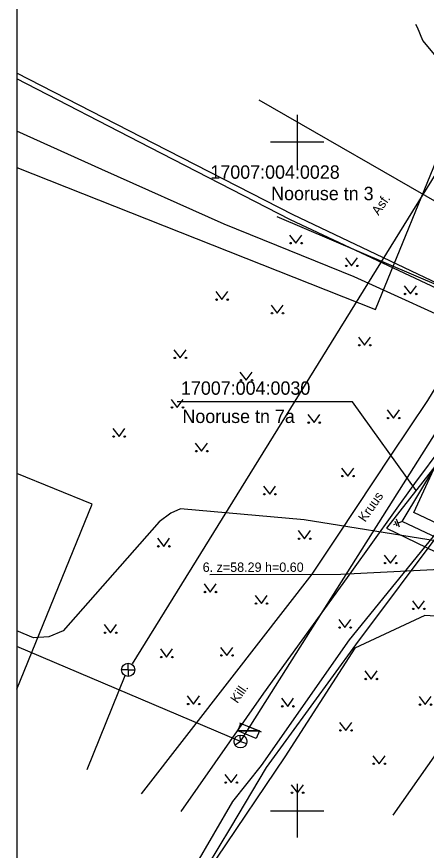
# Model space of a CAD drawing. Extents: x 641779 to 641868, y 6455648 to 6455791.
# Drawn here: x 641779 to 641809.7, y 6455697 to 6455759.3 of the extents above; entities that cross this region are included whole.
import ezdxf

# ---------------------------------------------------------------- set-up
doc = ezdxf.new("R2010")
doc.units = 0
for name, color, linetype in [('ABIJOONIS', 7, 'Continuous'), ('HALJASTUS', 7, 'Continuous'), ('kanalisatsioonik', 7, 'Continuous'), ('KPKAABEL', 7, 'Continuous'), ('MPKAABEL', 7, 'Continuous'), ('PIIR EE', 7, 'Continuous'), ('PIIRTXT500 EE', 7, 'Continuous'), ('SITRASS', 7, 'Continuous'), ('SKTRASS', 7, 'Continuous'), ('TEE', 7, 'Continuous'), ('tekstid_abijoone', 7, 'Continuous'), ('trafo', 7, 'Continuous'), ('TTRASS', 7, 'Continuous'), ('VORK', 7, 'Continuous'), ('VORMISTUS', 7, 'Continuous')]:
    doc.layers.add(name, color=color, linetype=linetype)

# ---------------------------------------------------------------- blocks, each defined once
blk = doc.blocks.new('MURU')
for p, q in [((-93, 121), (0, 0)), ((0, 0), (89, 121))]:
    blk.add_line(p, q)
for centre in [(-80, 0), (86, 0)]:
    blk.add_circle(centre, 11)

msp = doc.modelspace()

# ---------------------------------------------------------------- linework, layer by layer
for points in [[(641795.766, 6455705.173), (641795.742, 6455705.649)], [(641795.766, 6455705.173), (641795.377, 6455704.897)], [(641795.766, 6455705.173), (641796.219, 6455705.022)]]:
    msp.add_lwpolyline(points)
msp.add_circle((641795.766, 6455705.173), 0.477)
at = {"layer": 'HALJASTUS'}
msp.add_lwpolyline([(641807.178, 6455699.677), (641815.602, 6455711.662), (641824.271, 6455711.313), (641831.103, 6455726.562), (641834.052, 6455732.635), (641837.785, 6455738.97), (641839.756, 6455741.716), (641841.235, 6455743.405), (641844.545, 6455746.292), (641845.954, 6455747.84), (641847.081, 6455749.248), (641847.573, 6455749.882), (641848.003, 6455752.147)], dxfattribs=at)
at = {"layer": 'kanalisatsioonik'}
for q in [(641787.37, 6455711.03), (641787.37, 6455711.03), (641786.87, 6455710.53), (641786.87, 6455710.53), (641787.87, 6455710.53), (641787.37, 6455710.03), (641787.87, 6455710.53), (641787.37, 6455710.03)]:
    msp.add_line((641787.37, 6455710.53), q, dxfattribs=at)
msp.add_circle((641787.37, 6455710.53), 0.5, dxfattribs=at)
msp.add_circle((641787.37, 6455710.53), 0.5, dxfattribs=at)
at = {"layer": 'KPKAABEL'}
for points in [[(641822.32, 6455728.274), (641820.557, 6455734.136), (641818.87, 6455735.42), (641799.69, 6455744.53), (641789.29, 6455749.87), (641779.037, 6455755.113)], [(641822.01, 6455728.229), (641818.7, 6455735.15), (641809.65, 6455739.4), (641799.51, 6455744.17), (641789, 6455749.57), (641779.037, 6455754.71)], [(641817.835, 6455714.861), (641816.966, 6455714.113), (641809.54, 6455714.58), (641804.3, 6455712.16), (641799.09, 6455704.03), (641793.96, 6455696.46), (641793.112, 6455694.28)]]:
    msp.add_lwpolyline(points, dxfattribs=at)
at = {"layer": 'MPKAABEL'}
for points in [[(641814.87, 6455729.57), (641813.88, 6455741.43), (641813.33, 6455749.62), (641812.65, 6455752.42), (641811.4, 6455755.15), (641809.4, 6455757.56), (641809, 6455758.54), (641808.858, 6455758.771)], [(641814.28, 6455729.68), (641815.52, 6455732.85), (641815.41, 6455733.4), (641814.4, 6455734.97), (641813.35, 6455735.76), (641804.25, 6455739.91), (641794.55, 6455743.84), (641785.39, 6455747.93), (641779.037, 6455750.775)], [(641822.634, 6455724.235), (641823.239, 6455725.931), (641827.655, 6455723.772), (641823.212, 6455714.361), (641807.857, 6455721.611), (641813.347, 6455730.77), (641822.5, 6455726.328), (641822.272, 6455724.418)], [(641823.554, 6455720.49), (641824.337, 6455719.115), (641822.705, 6455715.699), (641808.721, 6455722.282), (641811.25, 6455727.797), (641811.824, 6455728.933), (641812.852, 6455728.433)], [(641811.17, 6455721.07), (641810.79, 6455720.29), (641810.47, 6455720.15), (641800.53, 6455721.75), (641791.28, 6455722.56), (641790.55, 6455722.23), (641789.68, 6455721.58), (641782.52, 6455713.45), (641781.44, 6455713), (641780.3, 6455712.93), (641779.037, 6455713.442)], [(641810.81, 6455721.28), (641803.89, 6455712.78), (641797.3, 6455703.39), (641795.18, 6455700.69), (641792.32, 6455695.81), (641791.556, 6455694.28)], [(641810.97, 6455721.22), (641804.37, 6455712.41), (641797.69, 6455703.24), (641795.02, 6455698.75), (641792.41, 6455694.41), (641792.344, 6455694.28)], [(641807.279, 6455721.334), (641807.242, 6455721.427)], [(641807.467, 6455721.263), (641807.334, 6455721.606)], [(641807.655, 6455721.193), (641807.425, 6455721.786)], [(641807.857, 6455721.611), (641807.54, 6455721.489)]]:
    msp.add_lwpolyline(points, dxfattribs=at)
at = {"layer": 'PIIR EE'}
for p, q in [((641805.85, 6455737.46), (641814.56, 6455758.771)), ((641779.037, 6455748.063), (641805.85, 6455737.46)), ((641814.93, 6455731.66), (641806.67, 6455721.12)), ((641804.129, 6455730.548), (641791.041, 6455730.548)), ((641808.883, 6455723.944), (641804.129, 6455730.548)), ((641784.68, 6455722.9), (641779.037, 6455725.205)), ((641779.037, 6455709.093), (641784.68, 6455722.9)), ((641806.67, 6455721.12), (641823.46, 6455713.01))]:
    msp.add_line(p, q, dxfattribs=at)
at = {"layer": 'SITRASS'}
for points in [[(641795.766, 6455705.173), (641817.049, 6455738.799)], [(641795.766, 6455705.173), (641779.037, 6455712.262)]]:
    msp.add_lwpolyline(points, dxfattribs=at)
at = {"layer": 'SKTRASS'}
for points in [[(641787.69, 6455710.986), (641810.392, 6455747.617)], [(641784.318, 6455703.087), (641787.145, 6455710.097)]]:
    msp.add_lwpolyline(points, dxfattribs=at)
at = {"layer": 'TEE'}
for points in [[(641791.337, 6455699.952), (641797.508, 6455708.791), (641804.084, 6455717.884), (641808.787, 6455724.456), (641810.916, 6455727.303), (641812.007, 6455728.925), (641813.472, 6455730.405), (641815.727, 6455732.742), (641817.169, 6455734.201), (641821.39, 6455738.552), (641825.713, 6455743.242), (641828.132, 6455745.969), (641832.871, 6455750.411), (641835.03, 6455752.515), (641837.791, 6455755.689)], [(641788.378, 6455701.273), (641795.133, 6455709.975), (641801.112, 6455717.688), (641803.118, 6455720.657), (641807.038, 6455726.562), (641809.767, 6455730.654), (641810.4, 6455731.676), (641819.662, 6455741.533), (641820.778, 6455742.793), (641810.776, 6455739.153), (641798.502, 6455744.391)]]:
    msp.add_lwpolyline(points, dxfattribs=at)
at = {"layer": 'trafo'}
for points in [[(641795.562, 6455705.961), (641795.783, 6455706.519), (641797.18, 6455705.959)], [(641795.562, 6455705.961), (641797.18, 6455705.959), (641796.945, 6455705.398)]]:
    msp.add_lwpolyline(points, close=True, dxfattribs=at)
msp.add_lwpolyline([(641795.698, 6455706.572), (641797.3, 6455705.907)], dxfattribs=at)
at = {"layer": 'TTRASS'}
msp.add_lwpolyline([(641797.126, 6455753.137), (641811.611, 6455744.816), (641812.867, 6455747.577), (641817.429, 6455745.151), (641814.332, 6455738.163), (641825.472, 6455732.798)], dxfattribs=at)
at = {"layer": 'VORK'}
for p, q in [((641800, 6455752), (641800, 6455748)), ((641798, 6455750), (641802, 6455750)), ((641800, 6455702), (641800, 6455698)), ((641798, 6455700), (641802, 6455700))]:
    msp.add_line(p, q, dxfattribs=at)
msp.add_lwpolyline([(641819.573, 6455718.488), (641803.253, 6455717.643), (641793.486, 6455717.633)], dxfattribs=at)
at = {"layer": 'VORMISTUS'}
msp.add_line((641779.037, 6455791.355), (641779.037, 6455648.444), dxfattribs=at)

# ---------------------------------------------------------------- block references
at = {"layer": 'HALJASTUS', "xscale": 0.005, "yscale": 0.005}
for p in [(641799.905, 6455742.418), (641804.074, 6455740.717), (641794.379, 6455738.198), (641808.47, 6455738.619), (641798.516, 6455737.181), (641805.038, 6455734.792), (641791.258, 6455733.842), (641796.193, 6455732.172), (641791.041, 6455730.139), (641807.198, 6455729.344), (641801.261, 6455729.007), (641786.686, 6455727.961), (641792.855, 6455726.872), (641803.786, 6455725.008), (641797.949, 6455723.655), (641800.548, 6455720.326), (641790.025, 6455719.758), (641806.973, 6455718.505), (641793.508, 6455716.346), (641797.324, 6455715.485), (641809.076, 6455715.084), (641786.048, 6455713.302), (641803.568, 6455713.688), (641790.242, 6455711.482), (641794.743, 6455711.604), (641805.528, 6455709.842), (641792.253, 6455707.971), (641799.292, 6455707.798), (641809.58, 6455707.928), (641803.634, 6455706), (641806.125, 6455703.51), (641795.065, 6455702.106), (641800.019, 6455701.342)]:
    msp.add_blockref('MURU', p, dxfattribs=at)

# ---------------------------------------------------------------- texts
at = {"layer": 'ABIJOONIS'}
msp.add_text('6. z=58.29 h=0.60', height=0.7, dxfattribs=at).set_placement((641792.94, 6455717.852))
at = {"layer": 'PIIRTXT500 EE'}
for s, p in [('17007:004:0028', (641793.514, 6455747.232)), ('Nooruse tn 3', (641798.056, 6455745.628)), ('17007:004:0030', (641791.316, 6455731.088)), ('Nooruse tn 7a', (641791.425, 6455728.976))]:
    msp.add_text(s, height=1, dxfattribs=at).set_placement(p)
at = {"layer": 'tekstid_abijoone'}
for s, p in [('Asf.', (641806.082, 6455744.448)), ('Kruus', (641805.081, 6455721.52)), ('Kill.', (641795.531, 6455707.975))]:
    msp.add_text(s, height=0.7, rotation=55.19755, dxfattribs=at).set_placement(p)

doc.saveas('drawing.dxf')
